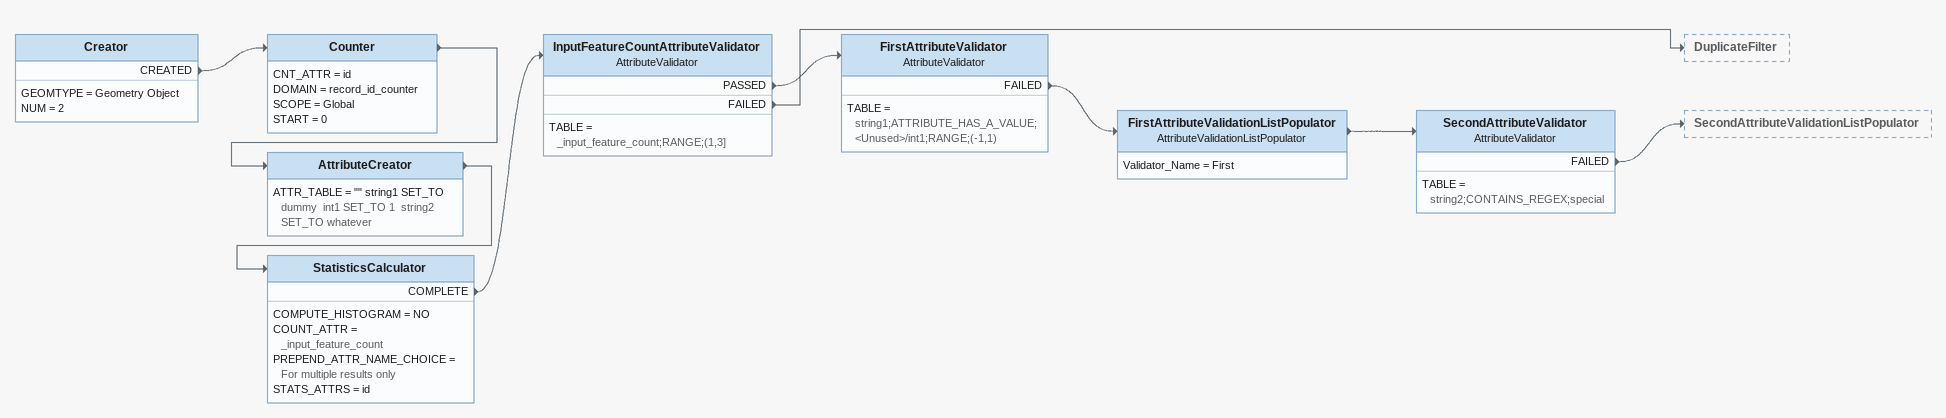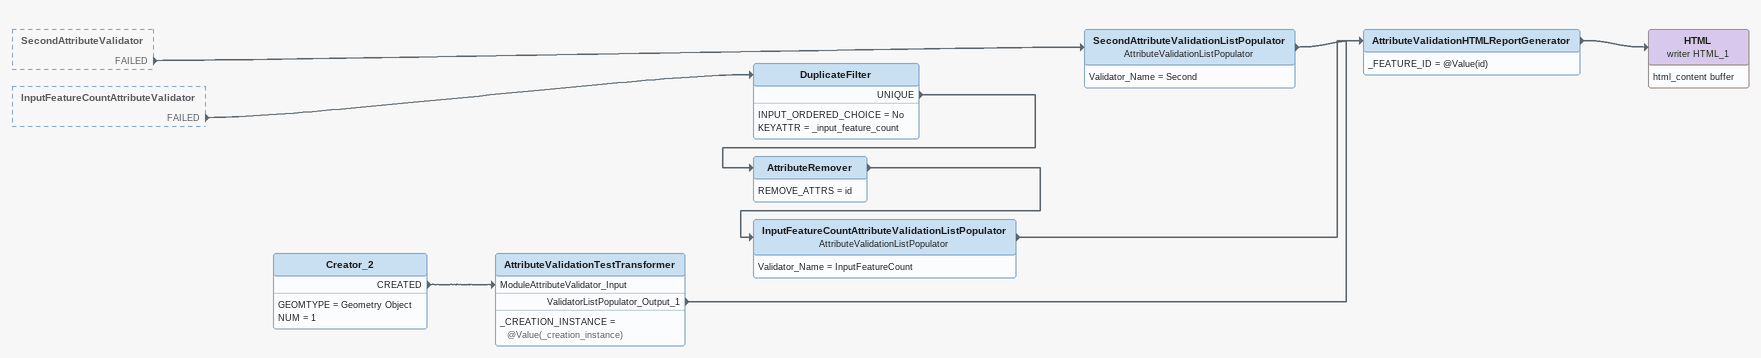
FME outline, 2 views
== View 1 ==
Creator
    GEOMTYPE = Geometry Object
    NUM = 2
    CREATED -> Counter
Counter
    CNT_ATTR = id
    DOMAIN = record_id_counter
    SCOPE = Global
    START = 0
    -> AttributeCreator
AttributeCreator
    ATTR_TABLE = "" string1 SET_TO dummy  int1 SET_TO 1  string2 SET_TO whatever
    -> StatisticsCalculator
StatisticsCalculator
    COMPUTE_HISTOGRAM = NO
    COUNT_ATTR = _input_feature_count
    PREPEND_ATTR_NAME_CHOICE = For multiple results only
    STATS_ATTRS = id
    COMPLETE -> InputFeatureCountAttributeValidator
InputFeatureCountAttributeValidator: AttributeValidator
    TABLE = _input_feature_count;RANGE;(1,3]
    PASSED -> FirstAttributeValidator
    FAILED -> DuplicateFilter
FirstAttributeValidator: AttributeValidator
    TABLE = string1;ATTRIBUTE_HAS_A_VALUE;<Unused>/int1;RANGE;(-1,1)
    FAILED -> FirstAttributeValidationListPopulator
FirstAttributeValidationListPopulator: AttributeValidationListPopulator
    Validator_Name = First
    -> SecondAttributeValidator
SecondAttributeValidator: AttributeValidator
    TABLE = string2;CONTAINS_REGEX;special
    FAILED -> SecondAttributeValidationListPopulator

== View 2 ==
SecondAttributeValidator [outside]
    FAILED -> SecondAttributeValidationListPopulator
InputFeatureCountAttributeValidator [outside]
    FAILED -> DuplicateFilter
SecondAttributeValidationListPopulator: AttributeValidationListPopulator
    Validator_Name = Second
    -> AttributeValidationHTMLReportGenerator
DuplicateFilter
    INPUT_ORDERED_CHOICE = No
    KEYATTR = _input_feature_count
    UNIQUE -> AttributeRemover
AttributeRemover
    REMOVE_ATTRS = id
    -> InputFeatureCountAttributeValidationListPopulator
InputFeatureCountAttributeValidationListPopulator: AttributeValidationListPopulator
    Validator_Name = InputFeatureCount
    -> AttributeValidationHTMLReportGenerator
Creator_2
    GEOMTYPE = Geometry Object
    NUM = 1
    CREATED -> AttributeValidationTestTransformer [ModuleAttributeValidator_Input]
AttributeValidationTestTransformer
    _CREATION_INSTANCE = @Value(_creation_instance)
    ValidatorListPopulator_Output_1 -> AttributeValidationHTMLReportGenerator
AttributeValidationHTMLReportGenerator
    _FEATURE_ID = @Value(id)
    -> HTML (writer HTML_1)
HTML (writer HTML_1)
    attributes: html_content buffer
